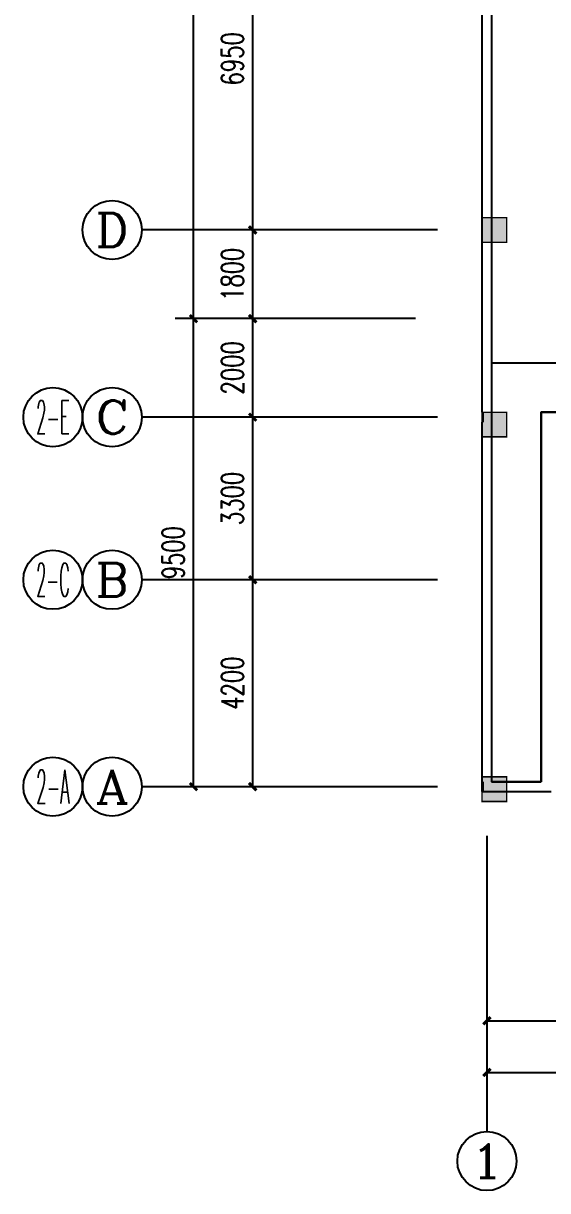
# Model space of a CAD drawing. Extents: x -6243262 to 3079315, y -2914302 to 172723.
# Drawn here: x -1949941 to -1939310, y -1016090 to -992396 of the extents above; entities that cross this region are included whole.
import ezdxf
from ezdxf.enums import TextEntityAlignment as Align

# ---------------------------------------------------------------- set-up
doc = ezdxf.new("R2010")
doc.units = 0
doc.header["$LTSCALE"] = 1000
for name, color, linetype in [('0-柱2', 6, 'Continuous'), ('0-柱网', 2, 'Continuous'), ('AXIS_TEXT', 7, 'Continuous')]:
    doc.layers.add(name, color=color, linetype=linetype)
doc.styles.add('_TCH_AXIS', font='COMPLEX', dxfattribs={"bigfont": 'GBCBIG'})
doc.styles.add('_TCH_DIM_T3', font='SIMPLEX', dxfattribs={"width": 0.705882, "bigfont": 'GBCBIG'})
doc.styles.add('COMPLEX', font='COMPLEX')
doc.dimstyles.new('_TCH_ARCH&&150', dxfattribs={"dimtxt": 446.25, "dimasz": 150, "dimexe": 375, "dimexo": 450, "dimgap": 189.375, "dimtad": 1, "dimdec": 0, "dimzin": 0, "dimdsep": 46, "dimtxsty": '_TCH_DIM_T3', "dimblk": 'ARCHTICK', "dimcen": 0.09, "dimclrt": 7, "dimazin": 2, "dimtfac": 1, "dimtdec": 0, "dimtix": 1, "dimtmove": 2, "dimatfit": 3, "dimfxl": 0, "dimtolj": 1, "dimtzin": 0, "dimarcsym": 0})

# ---------------------------------------------------------------- blocks, each defined once
blk = doc.blocks.new('0-柱2')
at = {"layer": '0-柱2'}
h = blk.add_hatch(color=0, dxfattribs=at)
h.dxf.hatch_style = 1
h.paths.add_polyline_path([(0, 11850), (500, 11850), (500, 11350), (0, 11350)])
h = blk.add_hatch(color=0, dxfattribs=at)
h.dxf.hatch_style = 1
h.paths.add_polyline_path([(0, 7900), (500, 7900), (500, 7400), (0, 7400)])
h = blk.add_hatch(color=0, dxfattribs=at)
h.dxf.hatch_style = 1
h.paths.add_polyline_path([(0, 500), (500, 500), (500, 0), (0, 0)])
at = {"layer": '0-柱2', "color": 0, "const_width": 30}
for points in [[(0, 11850), (500, 11850), (500, 11350), (0, 11350)], [(0, 7900), (500, 7900), (500, 7400), (0, 7400)], [(0, 500), (500, 500), (500, 0), (0, 0)]]:
    blk.add_lwpolyline(points, close=True, dxfattribs=at)
blk = doc.blocks.new('_ArchTick')
at = {"color": 0, "linetype": 'ByBlock', "const_width": 0.4}
blk.add_lwpolyline([(-0.5, -0.5), (0.5, 0.5)], dxfattribs=at)
blk = doc.blocks.new('*D566')
at = {"layer": '0-柱网', "color": 0, "lineweight": -2, "transparency": 16777216}
for p, q in [((1320574, -1195682), (1320574, -1200107)), ((1394574, -1195682), (1394574, -1200107)), ((1320574, -1199732), (1394574, -1199732))]:
    blk.add_line(p, q, dxfattribs=at)
at = {"layer": 'Defpoints', "color": 0, "transparency": 16777216}
for p in [(1320574, -1195232), (1394574, -1195232), (1394574, -1199732)]:
    blk.add_point(p, dxfattribs=at)
at = {"layer": '0-柱网', "color": 0, "lineweight": -2, "transparency": 16777216, "xscale": 150, "yscale": 150, "zscale": 150, "rotation": 180}
blk.add_blockref('_ArchTick', (1320574, -1199732), dxfattribs=at)
at = {"layer": '0-柱网', "color": 0, "lineweight": -2, "transparency": 16777216, "xscale": 150, "yscale": 150, "zscale": 150}
blk.add_blockref('_ArchTick', (1394574, -1199732), dxfattribs=at)
at = {"layer": '0-柱网', "color": 7, "transparency": 16777216, "insert": (1357574, -1199319), "char_height": 446.2, "attachment_point": 5, "style": '_TCH_DIM_T3'}
blk.add_mtext('\\A1;74000', dxfattribs=at)
blk = doc.blocks.new('*D567')
at = {"layer": '0-柱网', "color": 0, "lineweight": -2, "transparency": 16777216}
for p, q in [((1320574, -1195382), (1320574, -1199057)), ((1327474, -1195382), (1327474, -1199057)), ((1320574, -1198682), (1327474, -1198682))]:
    blk.add_line(p, q, dxfattribs=at)
at = {"layer": 'Defpoints', "color": 0, "transparency": 16777216}
for p in [(1320574, -1194932), (1327474, -1194932), (1327474, -1198682)]:
    blk.add_point(p, dxfattribs=at)
at = {"layer": '0-柱网', "color": 0, "lineweight": -2, "transparency": 16777216, "xscale": 150, "yscale": 150, "zscale": 150, "rotation": 180}
blk.add_blockref('_ArchTick', (1320574, -1198682), dxfattribs=at)
at = {"layer": '0-柱网', "color": 0, "lineweight": -2, "transparency": 16777216, "xscale": 150, "yscale": 150, "zscale": 150}
blk.add_blockref('_ArchTick', (1327474, -1198682), dxfattribs=at)
at = {"layer": '0-柱网', "color": 7, "transparency": 16777216, "insert": (1324024, -1198269), "char_height": 446.2, "attachment_point": 5, "style": '_TCH_DIM_T3'}
blk.add_mtext('\\A1;6900', dxfattribs=at)
blk = doc.blocks.new('_AXISO')
at = {"color": 0}
blk.add_circle((0, 0), 0.5, dxfattribs=at)
at = {"layer": 'AXIS_TEXT', "color": 0, "style": 'COMPLEX', "width": 1.041667}
blk.add_attdef('A', text='', height=0.56, dxfattribs=at).set_placement((-0.25, -0.28), (0.25, -0.28), align=Align.FIT)
blk = doc.blocks.new('*D587')
at = {"layer": '0-柱网', "color": 0, "lineweight": -2, "transparency": 16777216}
for p, q in [((1319124, -1184432), (1314249, -1184432)), ((1314624, -1193932), (1314624, -1184432)), ((1319124, -1193932), (1314249, -1193932))]:
    blk.add_line(p, q, dxfattribs=at)
at = {"layer": 'Defpoints', "color": 0, "transparency": 16777216}
for p in [(1314624, -1184432), (1319574, -1184432), (1319574, -1193932)]:
    blk.add_point(p, dxfattribs=at)
at = {"layer": '0-柱网', "color": 0, "lineweight": -2, "transparency": 16777216, "xscale": 150, "yscale": 150, "zscale": 150}
for p, rotation in [((1314624, -1184432), 90), ((1314624, -1193932), 270)]:
    blk.add_blockref('_ArchTick', p, dxfattribs=dict(at, rotation=rotation))
at = {"layer": '0-柱网', "color": 7, "transparency": 16777216, "insert": (1314212, -1189182), "char_height": 446.2, "attachment_point": 5, "rotation": 90, "style": '_TCH_DIM_T3'}
blk.add_mtext('\\A1;9500', dxfattribs=at)
blk = doc.blocks.new('*D588')
at = {"layer": '0-柱网', "color": 0, "lineweight": -2, "transparency": 16777216}
for p, q in [((1319124, -1167682), (1314249, -1167682)), ((1314624, -1184432), (1314624, -1167682)), ((1319124, -1184432), (1314249, -1184432))]:
    blk.add_line(p, q, dxfattribs=at)
at = {"layer": 'Defpoints', "color": 0, "transparency": 16777216}
for p in [(1314624, -1167682), (1319574, -1167682), (1319574, -1184432)]:
    blk.add_point(p, dxfattribs=at)
at = {"layer": '0-柱网', "color": 0, "lineweight": -2, "transparency": 16777216, "xscale": 150, "yscale": 150, "zscale": 150}
for p, rotation in [((1314624, -1167682), 90), ((1314624, -1184432), 270)]:
    blk.add_blockref('_ArchTick', p, dxfattribs=dict(at, rotation=rotation))
at = {"layer": '0-柱网', "color": 7, "transparency": 16777216, "insert": (1314212, -1176057), "char_height": 446.2, "attachment_point": 5, "rotation": 90, "style": '_TCH_DIM_T3'}
blk.add_mtext('\\A1;16750', dxfattribs=at)
blk = doc.blocks.new('*D589')
at = {"layer": '0-柱网', "color": 0, "lineweight": -2, "transparency": 16777216}
for p, q in [((1319124, -1189732), (1315449, -1189732)), ((1315824, -1193932), (1315824, -1189732)), ((1319124, -1193932), (1315449, -1193932))]:
    blk.add_line(p, q, dxfattribs=at)
at = {"layer": 'Defpoints', "color": 0, "transparency": 16777216}
for p in [(1315824, -1189732), (1319574, -1189732), (1319574, -1193932)]:
    blk.add_point(p, dxfattribs=at)
at = {"layer": '0-柱网', "color": 0, "lineweight": -2, "transparency": 16777216, "xscale": 150, "yscale": 150, "zscale": 150}
for p, rotation in [((1315824, -1189732), 90), ((1315824, -1193932), 270)]:
    blk.add_blockref('_ArchTick', p, dxfattribs=dict(at, rotation=rotation))
at = {"layer": '0-柱网', "color": 7, "transparency": 16777216, "insert": (1315412, -1191832), "char_height": 446.2, "attachment_point": 5, "rotation": 90, "style": '_TCH_DIM_T3'}
blk.add_mtext('\\A1;4200', dxfattribs=at)
blk = doc.blocks.new('*D590')
at = {"layer": '0-柱网', "color": 0, "lineweight": -2, "transparency": 16777216}
for p, q in [((1319124, -1186432), (1315449, -1186432)), ((1315824, -1189732), (1315824, -1186432)), ((1319124, -1189732), (1315449, -1189732))]:
    blk.add_line(p, q, dxfattribs=at)
at = {"layer": 'Defpoints', "color": 0, "transparency": 16777216}
for p in [(1315824, -1186432), (1319574, -1186432), (1319574, -1189732)]:
    blk.add_point(p, dxfattribs=at)
at = {"layer": '0-柱网', "color": 0, "lineweight": -2, "transparency": 16777216, "xscale": 150, "yscale": 150, "zscale": 150}
for p, rotation in [((1315824, -1186432), 90), ((1315824, -1189732), 270)]:
    blk.add_blockref('_ArchTick', p, dxfattribs=dict(at, rotation=rotation))
at = {"layer": '0-柱网', "color": 7, "transparency": 16777216, "insert": (1315412, -1188082), "char_height": 446.2, "attachment_point": 5, "rotation": 90, "style": '_TCH_DIM_T3'}
blk.add_mtext('\\A1;3300', dxfattribs=at)
blk = doc.blocks.new('*D591')
at = {"layer": '0-柱网', "color": 0, "lineweight": -2, "transparency": 16777216}
for p, q in [((1319124, -1184432), (1315449, -1184432)), ((1315824, -1186432), (1315824, -1184432)), ((1319124, -1186432), (1315449, -1186432))]:
    blk.add_line(p, q, dxfattribs=at)
at = {"layer": 'Defpoints', "color": 0, "transparency": 16777216}
for p in [(1315824, -1184432), (1319574, -1184432), (1319574, -1186432)]:
    blk.add_point(p, dxfattribs=at)
at = {"layer": '0-柱网', "color": 0, "lineweight": -2, "transparency": 16777216, "xscale": 150, "yscale": 150, "zscale": 150}
for p, rotation in [((1315824, -1184432), 90), ((1315824, -1186432), 270)]:
    blk.add_blockref('_ArchTick', p, dxfattribs=dict(at, rotation=rotation))
at = {"layer": '0-柱网', "color": 7, "transparency": 16777216, "insert": (1315412, -1185432), "char_height": 446.2, "attachment_point": 5, "rotation": 90, "style": '_TCH_DIM_T3'}
blk.add_mtext('\\A1;2000', dxfattribs=at)
blk = doc.blocks.new('*D592')
at = {"layer": '0-柱网', "color": 0, "lineweight": -2, "transparency": 16777216}
for p, q in [((1319124, -1182632), (1315449, -1182632)), ((1315824, -1184432), (1315824, -1182632)), ((1319124, -1184432), (1315449, -1184432))]:
    blk.add_line(p, q, dxfattribs=at)
at = {"layer": 'Defpoints', "color": 0, "transparency": 16777216}
for p in [(1315824, -1182632), (1319574, -1182632), (1319574, -1184432)]:
    blk.add_point(p, dxfattribs=at)
at = {"layer": '0-柱网', "color": 0, "lineweight": -2, "transparency": 16777216, "xscale": 150, "yscale": 150, "zscale": 150}
for p, rotation in [((1315824, -1182632), 90), ((1315824, -1184432), 270)]:
    blk.add_blockref('_ArchTick', p, dxfattribs=dict(at, rotation=rotation))
at = {"layer": '0-柱网', "color": 7, "transparency": 16777216, "insert": (1315412, -1183532), "char_height": 446.2, "attachment_point": 5, "rotation": 90, "style": '_TCH_DIM_T3'}
blk.add_mtext('\\A1;1800', dxfattribs=at)
blk = doc.blocks.new('*D593')
at = {"layer": '0-柱网', "color": 0, "lineweight": -2, "transparency": 16777216}
for p, q in [((1319124, -1175682), (1315449, -1175682)), ((1315824, -1182632), (1315824, -1175682)), ((1319124, -1182632), (1315449, -1182632))]:
    blk.add_line(p, q, dxfattribs=at)
at = {"layer": 'Defpoints', "color": 0, "transparency": 16777216}
for p in [(1315824, -1175682), (1319574, -1175682), (1319574, -1182632)]:
    blk.add_point(p, dxfattribs=at)
at = {"layer": '0-柱网', "color": 0, "lineweight": -2, "transparency": 16777216, "xscale": 150, "yscale": 150, "zscale": 150}
for p, rotation in [((1315824, -1175682), 90), ((1315824, -1182632), 270)]:
    blk.add_blockref('_ArchTick', p, dxfattribs=dict(at, rotation=rotation))
at = {"layer": '0-柱网', "color": 7, "transparency": 16777216, "insert": (1315412, -1179157), "char_height": 446.2, "attachment_point": 5, "rotation": 90, "style": '_TCH_DIM_T3'}
blk.add_mtext('\\A1;6950', dxfattribs=at)
blk = doc.blocks.new('345634')
at = {"layer": '0-柱网', "color": 8}
for p, q in [((1320474.1, -1186331.9), (1320474.1, -1167625.5)), ((1320674.1, -1186431.9), (1320674.1, -1167743.3)), ((1319574.1, -1182631.9), (1313574.1, -1182631.9)), ((1320491, -1186331.9), (1320474.1, -1186331.9)), ((1320491, -1186331.9), (1320491, -1186531.9)), ((1321674.1, -1193831.9), (1321674.1, -1186331.9)), ((1321674.1, -1186331.9), (1327374.1, -1186331.9)), ((1319574.1, -1186431.9), (1313574.1, -1186431.9)), ((1320474.1, -1194031.9), (1320474.1, -1186531.9)), ((1320491, -1186531.9), (1320474.1, -1186531.9)), ((1320674.1, -1193831.9), (1320674.1, -1186431.9)), ((1319574.1, -1189731.9), (1313574.1, -1189731.9)), ((1319574.1, -1193931.9), (1313574.1, -1193931.9)), ((1320491, -1193831.9), (1320474.1, -1193831.9)), ((1320491, -1193831.9), (1320491, -1194031.9)), ((1320674.1, -1193831.9), (1321674.1, -1193831.9)), ((1320491, -1194031.9), (1320474.1, -1194031.9)), ((1320474.1, -1194031.9), (1321874.1, -1194031.9)), ((1320574.1, -1194931.9), (1320574.1, -1200931.9))]:
    blk.add_line(p, q, dxfattribs=at)
blk.add_lwpolyline([(1321674.1, -1193831.9), (1320674.1, -1193831.9), (1320674.1, -1167743.3), (1327674.1, -1163860.6), (1327674.1, -1182231.9), (1327374.1, -1182231.9), (1327374.1, -1186331.9), (1321674.1, -1186331.9)], close=True, dxfattribs=at)
blk.add_lwpolyline([(1320674.1, -1185331.9), (1327374.1, -1185331.9)], dxfattribs=at)
for centre in [(1311774.1, -1186431.9), (1311774.1, -1189731.9), (1311774.1, -1193931.9)]:
    blk.add_circle(centre, 600, dxfattribs=at)
blk.add_blockref('0-柱2', (1320474.1, -1194231.9), dxfattribs=at)
ref = blk.add_blockref('_AXISO', (1312974.1, -1182631.9), dxfattribs=dict(at, xscale=1200, yscale=1200, zscale=1200))
ref.add_attrib('A', 'D', dxfattribs={"layer": 'AXIS_TEXT', "color": 8, "height": 678.8, "style": '_TCH_AXIS', "width": 1.235294}).set_placement((1312634.7, -1182971.3), (1313313.5, -1182971.3), align=Align.FIT)
ref = blk.add_blockref('_AXISO', (1312974.1, -1186431.9), dxfattribs=dict(at, xscale=1200, yscale=1200, zscale=1200))
ref.add_attrib('A', 'C', dxfattribs={"layer": 'AXIS_TEXT', "color": 8, "height": 678.8, "style": '_TCH_AXIS', "width": 1.4}).set_placement((1312634.7, -1186771.3), (1313313.5, -1186771.3), align=Align.FIT)
ref = blk.add_blockref('_AXISO', (1312974.1, -1189731.9), dxfattribs=dict(at, xscale=1200, yscale=1200, zscale=1200))
ref.add_attrib('A', 'B', dxfattribs={"layer": 'AXIS_TEXT', "color": 8, "height": 678.8, "style": '_TCH_AXIS', "width": 1.235294}).set_placement((1312634.7, -1190071.3), (1313313.5, -1190071.3), align=Align.FIT)
ref = blk.add_blockref('_AXISO', (1312974.1, -1193931.9), dxfattribs=dict(at, xscale=1200, yscale=1200, zscale=1200))
ref.add_attrib('A', 'A', dxfattribs={"layer": 'AXIS_TEXT', "color": 8, "height": 678.8, "style": '_TCH_AXIS', "width": 1.166667}).set_placement((1312634.7, -1194271.3), (1313313.5, -1194271.3), align=Align.FIT)
ref = blk.add_blockref('_AXISO', (1320574.1, -1201531.9), dxfattribs=dict(at, xscale=1200, yscale=1200, zscale=1200))
ref.add_attrib('A', '1', dxfattribs={"layer": 'AXIS_TEXT', "color": 8, "height": 678.8, "style": '_TCH_AXIS', "width": 2.333333}).set_placement((1320234.7, -1201871.3), (1320913.5, -1201871.3), align=Align.FIT)
at = {"layer": '0-柱网', "color": 7, "style": '_TCH_AXIS'}
for s, width, p, p2 in [('2-E', 0.33871, (1311434.7, -1186771.3), (1312113.5, -1186771.3)), ('2-C', 0.344262, (1311434.7, -1190071.3), (1312113.5, -1190071.3)), ('2-A', 0.328125, (1311434.7, -1194271.3), (1312113.5, -1194271.3))]:
    blk.add_text(s, height=678.82, dxfattribs=dict(at, width=width)).set_placement(p, p2, align=Align.FIT)
at = {"layer": '0-柱网', "color": 8}
for p1, p2, distance, picture, middle in [((1319574.1263, -1184431.869), (1319574.1263, -1167682.3643), 4950, '*D588', (1314211.6263, -1176057.1166)), ((1319574.1, -1182631.9), (1319574.1, -1175681.9), 3750, '*D593', (1315411.6, -1179156.9)), ((1319574.1, -1184431.9), (1319574.1, -1182631.9), 3750, '*D592', (1315411.6, -1183531.9)), ((1319574.1, -1193931.9), (1319574.1, -1184431.9), 4950, '*D587', (1314211.6, -1189181.9)), ((1319574.1, -1186431.9), (1319574.1, -1184431.9), 3750, '*D591', (1315411.6, -1185431.9)), ((1319574.1, -1189731.9), (1319574.1, -1186431.9), 3750, '*D590', (1315411.6, -1188081.9)), ((1319574.1, -1193931.9), (1319574.1, -1189731.9), 3750, '*D589', (1315411.6, -1191831.9)), ((1320574.1, -1194931.9), (1327474.1, -1194931.9), -3750, '*D567', (1324024.1, -1198269.4)), ((1320574.1, -1195231.9), (1394574.1, -1195231.9), -4500, '*D566', (1357574.1, -1199319.4))]:
    dim = blk.add_aligned_dim(p1=p1, p2=p2, distance=distance, dimstyle='_TCH_ARCH&&150', dxfattribs=at)
    dim.commit()
    dim.dimension.update_dxf_attribs({"geometry": picture, "text_midpoint": middle})

msp = doc.modelspace()

# ---------------------------------------------------------------- block references
msp.add_blockref('345634', (-3261114.6, 186041.4))

doc.saveas('drawing.dxf')
